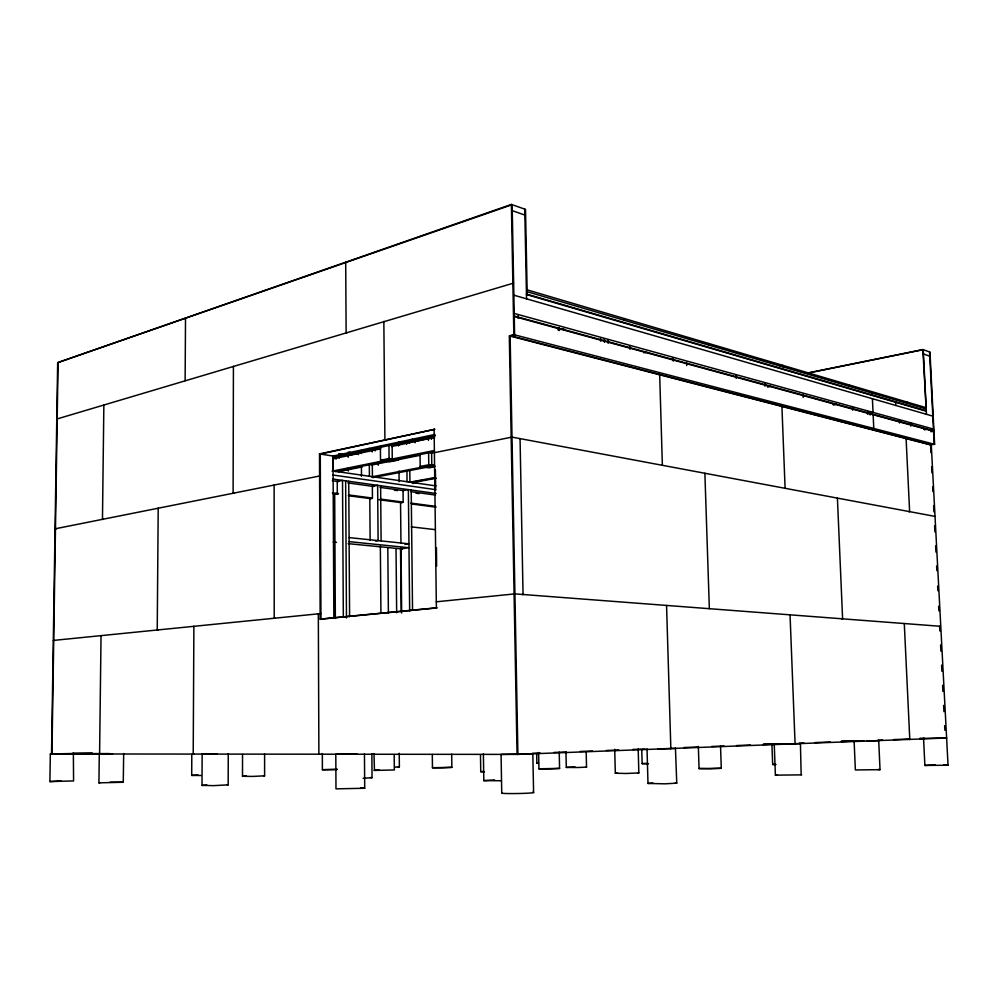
<?xml version="1.0" encoding="UTF-8"?>
<svg xmlns="http://www.w3.org/2000/svg" width="998" height="998" viewBox="0 0 998 998"><rect width="100%" height="100%" fill="white"/><g stroke="black" fill="none" stroke-linecap="round" stroke-linejoin="round"><path stroke-width="1.5" d="M242.539 754.488L242.502 776.282L252.644 776.419L264.607 775.845L264.607 754.076M202.993 754.039L202.145 754.101L202.008 785.401L213.672 785.638L228.18 784.865L228.255 753.615M233.42 366.291L233.108 493.087L233.881 493.174M185.129 380.712L185.516 318.075L186.252 318.237M201.085 775.496L191.703 775.446L191.791 754.426M193.886 626.257L193.213 754.064L193.986 754.051M158.208 508.107L157.235 629.95L157.996 629.975M107.347 753.702L99.276 754.051L98.927 782.844L123.265 782.257L123.677 753.502M101.035 635.614L99.588 753.977L100.349 753.952M103.854 404.976L102.47 519.297L103.206 519.372M73.365 753.453L73.578 780.923L49.9 781.584L50.337 753.989L55.713 753.74M946.74 738.033L923.562 738.383L924.872 765.429L948.038 765.241L931.284 444.821L510.115 335.64L517.912 754.401L51.522 753.927L57.659 362.661L511.388 204.428L525.509 209.405L527.206 294.647L526.457 294.435M51.946 753.927L58.071 362.511L512.149 204.69L514.619 334.841L510.065 336.052L930.56 444.933M907.045 403.392L907.07 402.057M872.102 395.383L872.14 393.087M848.612 386.201L848.637 384.791M783.006 366.915L783.043 365.418L779.949 365.829M708.83 345.108L708.867 343.524M624.299 320.258L624.349 318.562M586.175 751.719L586.537 767.125L577.78 767.512L566.303 767.45L565.966 752.055M559.242 752.143L559.566 768.46L550.472 768.872L538.945 768.797L538.608 752.529M948.038 765.241L943.784 764.967M538.945 768.797L559.591 768.385M538.546 763.108L536.862 763.033L537.573 762.896M123.265 782.257L110.117 782.145M924.872 765.429L935.251 764.967M533.593 792.462L532.82 753.802L501.071 754.413L501.745 793.136M98.927 782.844L100.074 782.619M483.381 753.74L483.818 780.636L494.634 779.937M878.065 740.603L878.714 740.641L880.024 769.67L855.361 769.957L854.113 741.003L863.919 741.015M480.487 754.713L480.749 771.666L483.381 771.379M49.9 781.584L61.103 780.91M451.67 754.164L451.857 767.35L442.576 767.799L432.458 767.724L432.296 754.538M801.668 774.86L775.396 775.159L774.236 744.021L800.433 743.635L801.157 774.747M432.458 767.724L451.857 767.35M364.457 753.702L364.707 788.258L335.977 788.857L335.802 754.239L357.122 754.051M56.786 419.035L513.633 283.083M775.396 775.159L777.13 774.91M806.846 373.14L922.863 349.562L929.961 352.057L934.615 444.31L513.845 334.642L509.292 335.852L517.064 754.401L946.004 738.021L945.256 738.021M371.855 753.64L372.042 777.704L363.122 778.278M394.185 754.738L394.335 769.957L374.45 770.431L373.976 753.59M399.237 753.265L399.375 766.838L394.771 767.15M878.714 740.641L867.15 740.978M374.113 770.356L379.165 770.007M771.903 743.897L772.664 764.468L775.733 764.219M658.855 374.587L659.666 374.4L662.373 465.305M675.459 748.35L676.756 783.143L665.105 783.829L647.989 783.442L647.016 748.824M323.826 619.284L320.171 619.097L319.497 453.94L434.879 429.277L320.271 454.065L320.957 619.471M435.003 434.442L333.033 456.036L319.497 453.94M333.432 457.284L435.253 435.702M333.544 458.756L380.824 448.776M391.503 446.53L434.205 437.523M73.964 753.478L50.337 753.989M806.733 373.364L923.25 349.687L926.468 414.307M380.388 446.405L380.512 460.253L389.083 458.506L392.251 459.005L392.127 445.333M332.084 471.181L434.392 450.497M335.228 471.63L434.454 451.645M338.085 471.767L362.299 466.902M371.406 465.068L420.183 455.275M430.849 453.129L433.905 452.518M55.052 528.815L320.358 475.834M434.404 452.68L511.999 437.112L934.876 516.378M767.549 386.85L770.606 386.238L767.512 386.613M647.989 783.442L652.979 782.981M720.531 746.067L721.28 768.285L709.703 768.772L699.049 768.56L698.351 746.392M420.046 454.102L420.183 466.453L428.766 464.794L431.785 465.268L431.61 451.558M371.493 476.882L434.068 464.831M372.778 477.643L434.779 465.742M434.916 466.765L429.19 467.862L426.208 467.388M781.122 406.236L781.896 406.099L785.102 488.309M409.005 482.308L435.016 477.531M414.207 481.809L426.346 479.576M429.389 479.015L432.421 478.454M833.305 404.814L836.361 404.252L833.268 404.589M411.862 482.72L436.326 478.242M699.049 768.56L721.28 768.285M412.985 483.456L415.63 482.97M322.329 753.565L322.391 769.72L337.287 769.196M380.063 487.373L403.142 490.567L408.357 489.606L409.667 611.15M375.448 541.003L378.105 540.617L377.631 485.315L372.341 486.3L372.441 498.064L369.809 498.538L370.133 540.242M868.871 413.135L873.038 412.399L872.402 398.701M403.055 490.554L403.18 502.094L400.547 502.555L400.959 543.012M557.82 329.777L563.882 328.754M869.607 429.152L873.774 428.454L873.138 414.719M202.008 785.401L206.898 784.964M924.248 429.676L927.317 429.177L924.21 429.452M638.196 748.937L638.845 772.939L625.946 773.487L615.329 773.213L614.718 749.273M930.885 431.685L933.579 431.261L514.269 316.528M905.348 438.409L906.084 438.284L909.627 511.65L908.891 511.737M242.502 776.282L246.431 775.97M930.173 444.834L934.615 444.31M615.329 773.213L617.5 772.988M643.747 352.781L646.829 352.331M404.951 544.384L408.943 543.823L349.1 537.598M641.751 749.71L642.138 763.632L647.627 763.345M191.678 775.371L198.115 774.972M566.315 767.362L575.073 766.975M675.708 748.413L657.819 748.912M53.306 640.429L320.932 613.57M436.301 601.806L514.918 593.885L940.39 626.282L939.654 626.332L939.891 630.986M522.216 594.583L523.052 594.496L520.058 438.621M320.171 619.097L436.376 607.844L434.105 429.128M320.957 619.134L437.211 607.894M841.825 618.897L842.599 618.835L837.409 498.114M532.333 753.278L540.055 752.979M553.94 752.455L566.29 751.993M580.175 751.457L592.525 750.995M606.422 750.471L618.76 749.997M632.657 749.473L645.007 749.011M683.755 747.539L697.727 747.015M711.686 746.479L724.086 746.017M736.499 745.543L750.459 745.019M762.871 744.545L775.284 744.071M799.311 743.173L803.951 742.986M814.805 742.587L830.311 741.988M841.164 741.589L855.124 741.052M877.99 740.192L882.631 740.017M893.484 739.605L908.978 739.019M919.819 738.607L924.472 738.433L919.769 738.42M319.672 754.176L318.886 754.201L318.325 613.708M336.825 769.67L322.391 769.72M51.522 753.927L56.587 753.789M72.729 753.34L92.29 752.979M101.621 753.952L109.942 753.715M501.108 780.748L483.818 780.636M112.599 753.914L99.276 754.051M217.252 754.014L202.145 754.101M909.028 739.406L909.789 739.406L904.288 623.538M841.464 741.09L853.939 741.015M763.607 744.084L774.51 744.034M670.007 748.55L670.843 748.55L666.564 605.437M648.513 763.807L642.138 763.632M72.654 753.565L109.506 753.59M527.78 753.864L530.899 753.864M484.454 771.828L480.749 771.666M529.901 753.715L532.82 753.802M775.77 764.643L772.664 764.468M360.627 787.933L364.707 788.258M53.717 640.392L54.453 640.417M398.052 766.751L399.375 766.838M274.999 618.199L274.213 618.149L274.126 484.853M877.941 769.495L880.024 769.67M370.483 777.542L372.042 777.704M263.547 775.695L264.607 775.845M585.814 766.975L586.537 767.125M637.797 772.751L638.845 772.939M55.476 528.728L56.2 528.803M227.082 784.653L228.18 784.865M333.232 542.039L336.538 542.363M348.14 543.648L402.456 548.962M349.125 541.64L408.98 547.715L400.535 548.888L401.184 612.011M675.284 782.869L676.756 783.143M411.226 526.857L435.253 529.626M332.396 492.825L338.559 493.623M349.35 495.045L372.454 498.064M380.151 499.075L403.254 502.106M410.964 503.117L435.602 506.348M332.883 493.711L337.811 494.359M348.277 495.719L371.381 498.738M379.078 499.749L402.169 502.767M411.413 503.965L436.051 507.184M332.945 479.065L436.126 493.499M332.346 480.749L338.509 481.61M347.741 482.882L373.901 486.513M410.839 491.64L435.465 495.058M394.372 490.193L397.441 490.617M415.904 493.174L418.985 493.598M332.696 474.986L436.114 489.719M332.671 470.944L436.064 485.926M338.671 453.703L342.027 454.227M345.358 454.751L348.676 455.275L357.234 453.466L353.916 452.942M380.512 460.253L383.681 460.739M386.85 461.238L389.993 461.725L398.576 460.016L395.42 459.517M420.183 466.453L423.202 466.927M348.339 452.057L350.572 452.406M385.69 439.918L384.916 439.781L383.843 321.381M413.708 440.268L417.039 440.842L426.445 438.858L423.115 438.272M346.905 332.821L346.131 332.633L345.695 262.212L346.456 262.424M513.92 315.917L929.425 429.726L933.467 429.065L514.207 313.434M513.87 295.183L932.818 416.141M526.445 294.023L926.294 410.852M926.306 411.139L922.863 349.562M527.056 291.678L925.82 408.868M512.261 210.64L524.873 215.081M923.462 353.953L929.787 356.186M929.575 351.92L934.228 444.21M930.635 446.493L930.947 452.705M931.658 466.702L931.97 472.927M932.668 486.924L932.905 491.59M933.604 505.587L933.916 511.799M934.615 525.746L934.926 531.946M935.625 545.869L935.924 552.056M936.623 565.991L936.86 570.631M937.633 586.1L937.87 590.741M938.644 606.223L938.881 610.863M940.59 644.945L940.902 651.158M941.601 665.117L941.912 671.317M942.611 685.277L942.923 691.489M943.621 705.449L943.933 711.649M944.632 725.608L944.869 730.262M910.663 423.015L910.812 426.084M899.423 420.071L899.56 423.027M895.643 401.895L895.817 405.462M869.994 411.962L870.131 415.006M867.624 411.313L867.761 414.357M852.591 407.209L852.729 410.178M803.078 394.385L803.203 397.441M790.042 614.83L795.082 743.784M764.842 383.17L764.955 386.176M736.075 375.26L736.187 378.329M704.875 473.264L709.353 608.693M686.587 362.461L686.686 365.518M673.226 358.12L673.313 361.114M629.85 346.181L629.938 349.275M608.056 340.168L608.144 343.262M604.351 339.158L604.439 342.252M600.621 338.122L600.709 341.241M559.017 327.506L559.08 330.575M536.674 753.677L536.862 763.033M524.761 209.143L526.545 298.839M518.124 315.218L518.187 318.3M511.388 204.428L513.845 334.642M435.39 469.896L435.639 488.521M436.438 547.628L436.625 566.153M434.392 435.315L434.429 438.359M434.891 479.115L434.991 486.787M431.41 436.313L431.46 439.357M428.429 437.299L428.466 440.355M428.616 452.568L428.766 464.794M415.131 439.631L415.168 442.725M412.299 439.132L412.336 442.239M411.213 490.018L412.536 609.766M409.467 440.193L409.504 443.299M409.791 469.709L409.929 482.146M406.635 441.266L406.66 444.372M406.947 470.831L407.059 481.722M401.009 547.677L401.67 613.046M398.726 441.952L398.751 445.008M399.013 470.969L399.125 481.66M398.402 442.875L398.427 445.994M396.031 548.912L396.655 612.735M388.958 444.809L389.083 458.506M387.798 547.777L388.397 613.034M380.612 485.739L381.099 540.928M380.35 546.043L380.924 612.984M378.267 462.161L378.292 465.243M375.173 447.803L375.198 450.884M372.192 448.863L372.217 451.957M372.316 464.332L372.416 476.707M369.185 448.364L369.21 451.47M369.31 463.87L369.41 476.271M361.301 450.397L361.239 453.529M361.413 465.617L361.488 476.283M358.382 451.533L358.407 454.614M348.751 481.273L349.599 616.639M348.19 454.177L348.202 457.246M348.277 467.987L348.29 471.056M345.645 480.849L346.468 618.024M343.324 616.964L342.526 480.412L337.249 481.435L337.312 493.461L334.692 493.948L335.34 618.448M339.183 455.001L339.208 458.07M336.064 456.049L336.077 459.13M333.033 456.111L333.856 617.924M332.92 457.109L332.995 470.994M532.62 792.287A15.993 0.724 -1 0 1 519.172 793.497A15.993 0.724 -1 0 1 501.944 792.936M925.757 407.571L925.782 411.051L527.056 294.697L527.119 289.844L925.757 407.571"/></g></svg>
